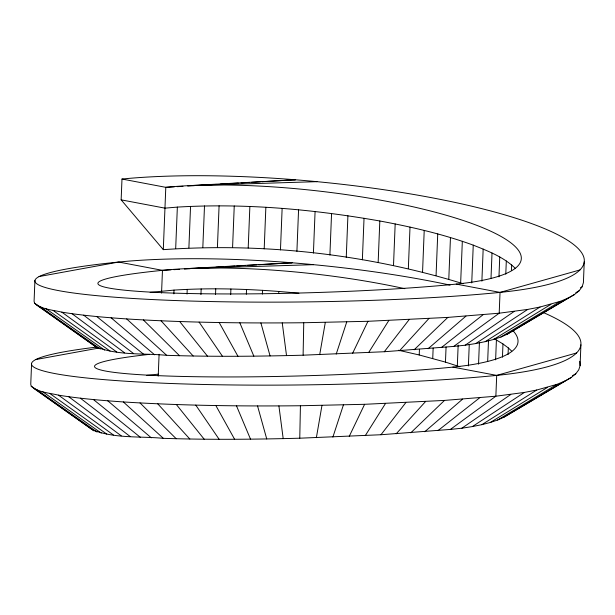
<?xml version="1.0" encoding="UTF-8"?>
<svg xmlns="http://www.w3.org/2000/svg" width="615" height="615" viewBox="0 0 615 615"><rect width="100%" height="100%" fill="white"/><g stroke="black" fill="none" stroke-linecap="round" stroke-linejoin="round"><path stroke-width="0.92" d="M31.588 363.473L30.75 384.29L31.227 386.22L92.411 429.77C114.513 438.756 139.889 436.066 163.336 438.334C208.8 439.84 254.303 439.418 299.766 438.203L300.428 405.746L364.618 404.309L444.507 400.411L495.859 396.214L524.41 392.424L536.718 390.033L557.013 384.337L564.877 381.062L571.151 377.533L575.786 373.766L578.777 369.8L580.083 365.633L580.914 344.823M34.917 280.471L34.086 301.281L34.555 303.21L95.74 346.76C117.849 355.754 143.226 353.056 166.673 355.324C212.137 356.838 257.639 356.416 303.103 355.193L303.756 322.737L367.954 321.299L447.843 317.401L499.196 313.204L527.747 309.414L540.055 307.023L560.35 301.327L568.206 298.052L574.479 294.524L579.122 290.764L582.105 286.79L583.412 282.631L584.25 261.813M463.18 283.746C366.64 254.003 264.035 242.664 163.298 249.652L121.147 199.852L121.985 179.042A274.49 54.374 5.4 0 1 508.405 215.95A274.49 54.374 5.4 0 1 500.033 292.394L499.196 313.204L453.716 346.422L384.306 351.734L303.103 355.193M158.216 376.049L159.093 354.294M161.553 293.048L162.468 270.339L118.649 262.044L39.037 276.565M163.298 249.652L165.796 187.329L121.985 179.042M173.861 293.878L174.014 290.103C215.634 287.413 257.431 289.227 298.905 293.224M175.682 248.606L177.351 207.101C245.07 203.073 313.104 209.3 379.816 220.985C411.45 226.889 442.969 234.092 473.25 245.139C487.987 251.028 503.516 256.909 515.093 268.171M187.029 294.078L187.221 289.365M188.89 247.86L190.55 206.356M200.936 294.593L201.159 288.935M202.827 247.43L204.495 205.925M215.527 294.47L215.75 288.812M217.418 247.315L219.086 205.802M230.679 294.662L230.909 289.004M232.578 247.507L234.246 205.994M246.338 294.224L246.53 289.511M248.199 248.014L249.867 206.502M262.374 294.093L262.528 290.318M264.196 248.829L265.857 207.317M278.718 293.324L278.795 291.441M280.463 249.944L282.131 208.431M296.907 251.358L298.567 209.846M313.419 253.065L315.08 211.545M329.901 255.048L331.562 213.52M346.253 257.293L347.913 215.765M362.366 259.791L364.034 218.256M378.156 262.528L379.816 220.985M393.508 265.48L395.176 223.937M408.345 268.632L410.005 227.089M459.843 366.755L445.46 362.112L419.222 354.978L419.453 349.312M422.559 271.968L424.219 230.417M432.737 358.476L433.152 348.09M436.073 275.466L437.734 233.915M445.46 362.112L446.067 346.998M448.796 279.11L450.464 237.544M457.322 365.871L458.16 345.084M460.658 282.862L462.326 241.295M468.399 365.94L469.268 344.208M471.736 282.931L473.25 245.139M478.547 364.188L479.416 342.455M481.883 281.178L483.167 249.052M487.664 361.535L488.495 340.741M490.993 278.526L492.015 253.011M495.621 359.844L496.413 339.995L494.099 338.804M498.957 276.842L499.749 256.993M543.745 312.735A274.49 54.374 5.4 0 1 496.697 375.396L495.859 396.214L450.38 429.424L380.969 434.736L299.766 438.203M502.447 357.207L502.978 343.977L496.413 339.995M505.784 274.205L506.314 260.968M508.067 354.548L508.328 347.929L502.978 343.977M511.434 270.592L511.665 264.919M319.708 354.678L325.304 322.406M316.371 437.688L321.968 405.416M336.228 354.071L346.745 321.929M332.892 437.08L343.416 404.931M352.572 353.379L367.954 321.299M349.235 436.381L364.618 404.309M368.631 352.595L388.795 320.53M365.295 435.605L385.459 403.532M384.306 351.734L409.136 319.615M380.969 434.736L405.8 402.625M399.504 350.796L428.863 318.57M396.175 433.798L425.526 401.58M414.133 349.789L447.843 317.401M410.805 432.799L444.507 400.411M428.102 348.72L465.962 316.11M424.773 431.722L462.634 399.12M441.324 347.59L483.121 314.711M437.988 430.6L479.785 397.721M453.716 346.422L465.201 345.2L514.102 311.482M450.38 429.424L461.865 428.209L510.765 394.484M465.201 345.2L475.726 343.57L527.747 309.414M461.865 428.209L472.389 426.572L524.41 392.424M475.726 343.57L485.22 341.648L540.055 307.023M472.389 426.572L481.883 424.658L536.718 390.033M485.22 341.648L493.622 339.465L550.94 304.325M481.883 424.658L490.286 422.474L547.611 387.327M493.622 339.465L500.887 337.028L560.35 301.327M490.286 422.474L497.55 420.037L557.013 384.337M500.887 337.028L506.96 334.345L574.479 294.524M497.55 420.037L503.624 417.354L571.151 377.533M580.46 287.766L582.105 286.79M506.96 334.345L568.206 298.052M503.624 417.354L564.877 381.062M575.817 292.717L579.122 290.764M572.48 375.719L575.786 373.766M450.042 285.091A274.49 54.374 5.4 0 0 118.649 262.044A274.49 24.646 -0.8 0 0 111.938 296.983A274.49 24.646 -0.8 0 0 500.033 292.394L579.96 269.947M96.655 347.091A274.49 24.646 -0.8 0 0 118.334 380.723A274.49 24.646 -0.8 0 0 496.697 375.396L576.624 352.956M35.708 359.567L98.462 348.128M150.145 292.371L174.014 290.103M146.808 375.373L158.293 374.158M177.351 207.101L164.966 208.147L121.147 199.852M174.383 186.829L165.796 187.329A211.568 45.256 6.4 0 1 463.157 220.478A211.568 45.256 6.4 0 1 456.215 284.099A211.568 15.529 -1.7 0 1 157.186 292.456A211.568 15.529 -1.7 0 1 162.468 270.339L171.047 269.839M177.243 186.668L182.963 186.33M187.729 186.053L194.401 185.669M198.214 185.446L204.895 185.054M208.708 184.831L216.334 184.385M220.147 184.169L226.82 183.777M230.64 183.554L238.266 183.109M241.126 182.947L249.705 182.447M251.612 182.332L260.199 181.832M262.105 181.725L295.477 179.78L191.388 185.546L316.933 181.663M173.907 269.67L179.626 269.339M184.392 269.062L190.12 268.724M194.886 268.447L201.559 268.063M205.372 267.84L212.044 267.448M215.857 267.225L223.491 266.787M226.351 266.618L234.93 266.118M236.837 266.011L245.423 265.511M247.33 265.396L256.862 264.842M258.769 264.734L292.14 262.789L188.052 268.547L313.596 264.665M34.555 303.21C42.02 309.568 52.682 309.922 61.838 312.143C83.302 315.656 104.996 317.425 126.675 318.931C185.615 322.667 244.716 323.344 303.756 322.737M31.227 386.22C38.691 392.578 49.346 392.931 58.502 395.153C79.965 398.666 101.66 400.427 123.338 401.941C182.286 405.677 241.38 406.346 300.428 405.746M456.215 284.099L500.033 292.394M149.353 354.371A211.568 15.529 -1.7 0 0 158.816 375.68A211.568 15.529 -1.7 0 0 452.886 367.109L496.697 375.396M398.52 350.258L419.222 354.978M40.559 306.962L100.353 349.028M37.223 389.971L97.024 432.038M46.048 308.761L104.581 350.081M36.723 305.109L97.401 347.921M42.712 391.763L101.244 433.091M33.387 388.119L94.072 430.93M53.159 310.49L110.054 351.073M49.823 393.5L106.718 434.075M61.838 312.143L116.735 351.988M58.502 395.153L113.406 434.99M72.04 313.712L124.591 352.825M68.711 396.721L121.263 435.835M83.701 315.188L133.578 353.587M80.373 398.189L130.242 436.589M96.755 316.548L143.626 354.255M93.419 399.558L140.289 437.265M111.107 317.801L154.68 354.84M107.771 400.811L151.344 437.842M126.675 318.931L166.673 355.324M123.338 401.941L163.336 438.334M508.328 347.929L511.757 351.18M143.364 319.931L179.526 355.716M140.028 402.94L176.197 438.726M161.076 320.799L193.172 356.008M157.74 403.801L189.835 439.018M179.695 321.522L207.516 356.2M176.359 404.532L204.18 439.21M199.106 322.106L222.469 356.285M195.77 405.108L219.132 439.295M219.194 322.537L237.944 356.269M215.857 405.539L234.607 439.279M239.827 322.814L253.841 356.154M236.491 405.823L250.513 439.164M260.891 322.944L270.07 355.939M257.554 405.954L266.733 438.941M282.247 322.921L286.521 355.616M278.91 405.923L283.192 438.626M579.699 361.312L580.083 365.633M513.279 331.016A211.568 45.256 6.4 0 1 452.886 367.109M162.468 270.339A211.568 45.256 6.4 0 1 404.77 288.673"/></g></svg>
